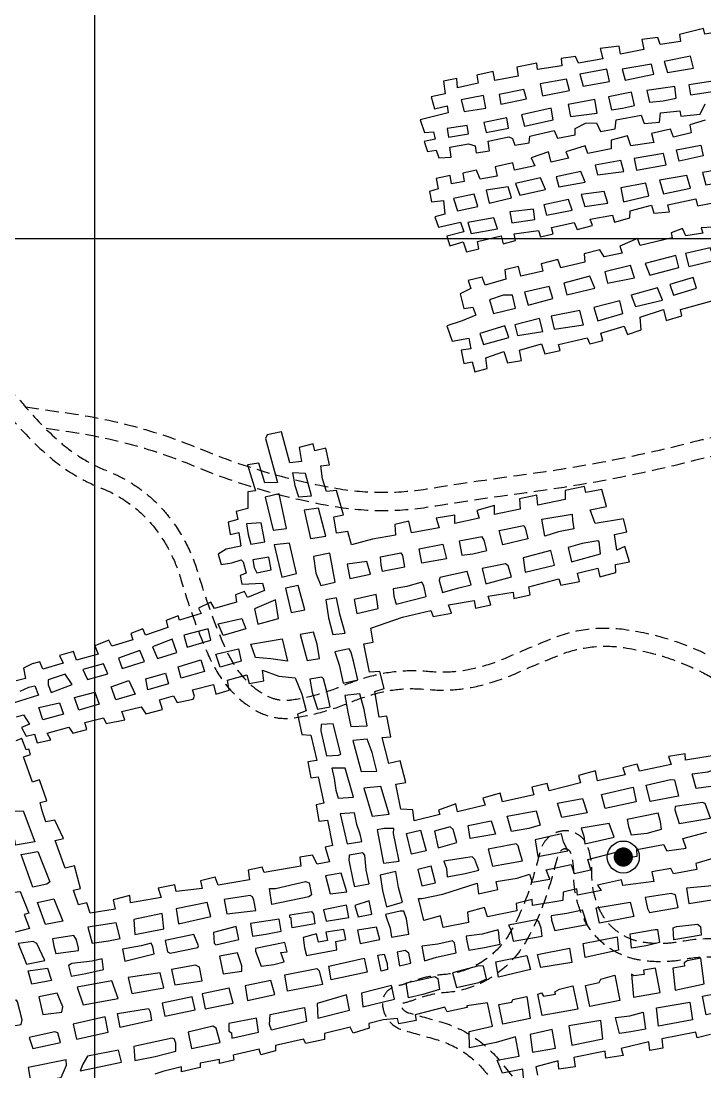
# Model space of a CAD drawing. Header units: inches. Extents: x 10131215 to 10153225, y 3476725 to 3491422.
# Drawn here: x 10145862 to 10147143, y 3484440 to 3486407 of the extents above; entities that cross this region are included whole.
import ezdxf

# ---------------------------------------------------------------- set-up
doc = ezdxf.new("R2010")
doc.units = ezdxf.units.IN
doc.header["$LTSCALE"] = 100
doc.header["$MEASUREMENT"] = 0
doc.linetypes.add('DASHED2', pattern=[0.375, 0.25, -0.125])
for name, color, linetype in [('DRILL HOLES', 170, 'CONTINUOUS'), ('GRID COORDINATES-VA SOUTH NAD27', 252, 'CONTINUOUS'), ('MINE WORKINGS-ADJACENT-GREGORY COAL-6690', 251, 'CONTINUOUS'), ('ROADS', 34, 'DASHED2')]:
    doc.layers.add(name, color=color, linetype=linetype)

# ---------------------------------------------------------------- blocks, each defined once
blk = doc.blocks.new('DRILL HOLE')
at = {"layer": 'DRILL HOLES', "const_width": 18}
blk.add_lwpolyline([(-9, 0, 1), (9, 0, 1)], format="xyb", close=True, dxfattribs=at)
at = {"layer": 'DRILL HOLES'}
blk.add_circle((0, 0), 30, dxfattribs=at)

msp = doc.modelspace()

# ---------------------------------------------------------------- linework, layer by layer
at = {"layer": 'GRID COORDINATES-VA SOUTH NAD27'}
for p, q in [((10146000, 3476730), (10146000, 3490730)), ((10153220, 3486000), (10131220, 3486000))]:
    msp.add_line(p, q, dxfattribs=at)
at = {"layer": 'MINE WORKINGS-ADJACENT-GREGORY COAL-6690', "flags": 128}
for points in [[(10147198.9, 3486392), (10147142.4, 3486382.7), (10147139.9, 3486393.5), (10147095.2, 3486382.1), (10147097, 3486369.1), (10147058.7, 3486363.6), (10147054.3, 3486376.7), (10147024.7, 3486373), (10147028.4, 3486353.9), (10146984.7, 3486345.6), (10146982, 3486360.3), (10146946.5, 3486356.2), (10146951.3, 3486337), (10146905.7, 3486328.3), (10146900.3, 3486341.1), (10146873.2, 3486337.6), (10146874.9, 3486323.3), (10146828.8, 3486316.9), (10146827.7, 3486328.7), (10146790.5, 3486321.2), (10146792.8, 3486304.1), (10146749.1, 3486296.3), (10146746, 3486313.2), (10146715.2, 3486305.9), (10146717.8, 3486291.3), (10146679.1, 3486282.7), (10146677.8, 3486299.6), (10146652.8, 3486294.6), (10146655.9, 3486271), (10146629.8, 3486265.7), (10146636.2, 3486243), (10146660.1, 3486248.8), (10146661.9, 3486235.3), (10146609.4, 3486222.7), (10146617.5, 3486198.5), (10146634.1, 3486200.1), (10146637.3, 3486186.6), (10146616.6, 3486182.1), (10146623.2, 3486163), (10146639.3, 3486165.8), (10146644.6, 3486151.3), (10146667.5, 3486152.4), (10146665.2, 3486171.4), (10146699.8, 3486177.6), (10146712.2, 3486173.6), (10146714.4, 3486160.7), (10146739.5, 3486164.6), (10146736.6, 3486182.7), (10146775.3, 3486190.5), (10146782.1, 3486187.3), (10146786.7, 3486174.9), (10146813.8, 3486179.3), (10146814.9, 3486192), (10146860.2, 3486202.6), (10146866.5, 3486188.2), (10146899.6, 3486194.6), (10146899.4, 3486206.3), (10146918.7, 3486216.5), (10146939.5, 3486217.1), (10146946.9, 3486200.8), (10146974.4, 3486205.9), (10146976.5, 3486222.2), (10147023.1, 3486231.1), (10147028.6, 3486215.7), (10147057.4, 3486217.9), (10147059.6, 3486235.7), (10147095.6, 3486239.4), (10147097.5, 3486229.3), (10147133.7, 3486233.3), (10147143.1, 3486252.4)], [(10147143.4, 3486222), (10147114.6, 3486213.1), (10147117, 3486198), (10147084.1, 3486190.1), (10147078, 3486205.2), (10147042.5, 3486197.1), (10147046.7, 3486180), (10147004, 3486173.9), (10146997.4, 3486192.8), (10146967.2, 3486184.3), (10146967.3, 3486168.5), (10146923.4, 3486159.3), (10146918.5, 3486173.6), (10146882.4, 3486162.8), (10146887.2, 3486150.5), (10146854.6, 3486143.5), (10146849.6, 3486162.6), (10146817, 3486151.2), (10146823.8, 3486136.5), (10146786.1, 3486128.2), (10146782.6, 3486142.3), (10146749.6, 3486134.7), (10146753.7, 3486117), (10146721.9, 3486111.6), (10146714.7, 3486128.1), (10146689.1, 3486122.6), (10146691.8, 3486107.2), (10146668, 3486102.5), (10146665.3, 3486118.5), (10146639.6, 3486112.7), (10146643.1, 3486093.2), (10146626.9, 3486088.6), (10146630.5, 3486068.9), (10146653, 3486071.7), (10146655.8, 3486045.9), (10146636.7, 3486040.8), (10146644, 3486021.3), (10146685.2, 3486031.1), (10146691.4, 3486013.1), (10146659.4, 3486005), (10146664.8, 3485986.9), (10146690.1, 3485993.9), (10146696.1, 3485975.2), (10146719.1, 3485981.2), (10146716.7, 3485994.5), (10146761.1, 3486005.1), (10146764.7, 3485990.2), (10146787.6, 3485996.4), (10146785.4, 3486009.2), (10146830.7, 3486015.3), (10146834.5, 3486003.3), (10146858.4, 3486009.1), (10146855.2, 3486021.1), (10146897.9, 3486030.1), (10146903.3, 3486017.2), (10146931.9, 3486024.9), (10146927.8, 3486036.4), (10146969.3, 3486043.8), (10146973.4, 3486031.2), (10147002.3, 3486038.9), (10147002.7, 3486052.1), (10147042.9, 3486062.9), (10147046.8, 3486047.8), (10147076, 3486050.2), (10147073.3, 3486063.5), (10147125.9, 3486074.3), (10147128.5, 3486061.4), (10147161.1, 3486068)], [(10147157.1, 3486021.4), (10147135.8, 3486020.5), (10147138.6, 3486010.3), (10147106.7, 3486005.4), (10147100.6, 3486018.9), (10147079.5, 3486010.7), (10147081.5, 3486001.3), (10147021.6, 3485987.3), (10147016.5, 3486000.3), (10146983.3, 3485986.1), (10146987.9, 3485972.7), (10146953.7, 3485965.8), (10146945.8, 3485979.2), (10146916.3, 3485971.7), (10146917.8, 3485956), (10146873.1, 3485945.6), (10146867.1, 3485960.8), (10146835.7, 3485953.1), (10146838.8, 3485939), (10146797.7, 3485929.9), (10146793.4, 3485947.6), (10146767.8, 3485941.4), (10146770, 3485924), (10146730.8, 3485913), (10146725.7, 3485928.2), (10146699.4, 3485921.9), (10146704.5, 3485906.7), (10146684, 3485896.6), (10146690.9, 3485869), (10146708, 3485871.8), (10146713.9, 3485856.5), (10146688.2, 3485846.1), (10146659.3, 3485836.8), (10146669.5, 3485807.9), (10146700.4, 3485813.5), (10146704, 3485793.8), (10146686.3, 3485791), (10146691.4, 3485766.6), (10146706.9, 3485769.4), (10146711.9, 3485750.6), (10146734.8, 3485757.1), (10146732.1, 3485776.6), (10146766.1, 3485788.5), (10146772.7, 3485767.7), (10146799.3, 3485771.8), (10146795.1, 3485791.2), (10146836.4, 3485803.4), (10146843.1, 3485784.3), (10146871.4, 3485790.5), (10146868.3, 3485801.8), (10146922.3, 3485814.2), (10146926.9, 3485803.4), (10146951.3, 3485809.4), (10146948, 3485823.2), (10146991.4, 3485836.5), (10146997.5, 3485820.3), (10147023.2, 3485829.4), (10147021.3, 3485853.3), (10147064.9, 3485867.1), (10147069.8, 3485847.1), (10147099.1, 3485855.8), (10147096.6, 3485867.5), (10147158.3, 3485884.5)], [(10147155.9, 3485031.5), (10147106.4, 3485023.9), (10147105.9, 3485035.5), (10147074.3, 3485030.3), (10147079.6, 3485015.8), (10147020, 3485003.2), (10147015.6, 3485016.2), (10146989.2, 3485009), (10146993.5, 3484996.5), (10146941.7, 3484984.7), (10146937.7, 3485003.9), (10146905.8, 3484995), (10146909.5, 3484981), (10146850.7, 3484966.3), (10146847, 3484980), (10146818.2, 3484973.3), (10146822.1, 3484958.9), (10146763.5, 3484945.4), (10146759.3, 3484962), (10146726.5, 3484952.4), (10146731.4, 3484939.6), (10146679.1, 3484927.1), (10146676, 3484941.9), (10146643.7, 3484930.2), (10146646, 3484922.1), (10146598.1, 3484910), (10146595.8, 3484930.7), (10146573.3, 3484932.1), (10146563.8, 3484978.7), (10146582.4, 3484981.8), (10146571.6, 3485022.4), (10146550.8, 3485017.2), (10146538, 3485066.3), (10146554.3, 3485067.3), (10146546.9, 3485105.8), (10146532.4, 3485104.4), (10146524.4, 3485152.1), (10146542, 3485157.9), (10146533.9, 3485189.9), (10146514.6, 3485188.1), (10146504, 3485241.4), (10146521.3, 3485244.5), (10146517.1, 3485270.5), (10146576.4, 3485291.6), (10146629.2, 3485303.6), (10146634, 3485292.6), (10146668, 3485298.7), (10146662.4, 3485314.5), (10146710.2, 3485322.3), (10146712.8, 3485308.5), (10146741.9, 3485314.6), (10146736.5, 3485330.6), (10146783.4, 3485338.3), (10146784.9, 3485326.2), (10146815.3, 3485333.3), (10146812.7, 3485348.3), (10146869, 3485363), (10146872.5, 3485351.2), (10146907.6, 3485358.2), (10146903.7, 3485374), (10146942.1, 3485383.4), (10146945.7, 3485367), (10146975.7, 3485375.3), (10146974.9, 3485390), (10147001.3, 3485395.2), (10146992.6, 3485423.5), (10146977.8, 3485417), (10146973.2, 3485445.9), (10146996.6, 3485451.1), (10146990.1, 3485475.5), (10146936.8, 3485467), (10146928, 3485492.3), (10146958.5, 3485498.8), (10146949.3, 3485530.1), (10146919.9, 3485524.5), (10146917.1, 3485535.9), (10146881.2, 3485528.8), (10146881, 3485511.8), (10146829.5, 3485501), (10146828.1, 3485519.6), (10146795.6, 3485512.8), (10146796.6, 3485493.4), (10146748.3, 3485483.8), (10146748.5, 3485500.6), (10146715.3, 3485491.1), (10146719.6, 3485477), (10146674.3, 3485466.8), (10146674.3, 3485482.4), (10146639.5, 3485476.9), (10146645, 3485458.7), (10146593, 3485449.2), (10146588.2, 3485470.9), (10146561.9, 3485465.1), (10146562.9, 3485445), (10146520.2, 3485437.2), (10146480.5, 3485426.9), (10146473.9, 3485451.7), (10146452.6, 3485448.5), (10146447.4, 3485479.5), (10146465.6, 3485483), (10146452.7, 3485528.8), (10146433.7, 3485526.6), (10146426.5, 3485550.4), (10146423.1, 3485575), (10146439.8, 3485576.6), (10146433, 3485608), (10146412, 3485602.5), (10146408.9, 3485615.7), (10146382.7, 3485608.9), (10146387.3, 3485582.9), (10146365, 3485580.6), (10146349.6, 3485638.4), (10146322.9, 3485632.8), (10146319.7, 3485625.7), (10146342, 3485543.6), (10146318.6, 3485542.9), (10146307, 3485579.5), (10146286.2, 3485576.6), (10146301.1, 3485527.9), (10146286.4, 3485525.8), (10146286.9, 3485495), (10146264.8, 3485489.2), (10146268.2, 3485474.3), (10146249.5, 3485469.1), (10146253.7, 3485446.1), (10146269.8, 3485449.8), (10146273.6, 3485424.4), (10146246.1, 3485418.9), (10146231.3, 3485409.1), (10146236.5, 3485390.1), (10146256.7, 3485393.4), (10146274.1, 3485398.6), (10146277.9, 3485394.9), (10146283.8, 3485373.6), (10146272.4, 3485369.3), (10146275.1, 3485353.3), (10146314, 3485355), (10146318, 3485341.5), (10146286.1, 3485328.2), (10146280.6, 3485339.7), (10146263.5, 3485333.5), (10146265.6, 3485319.2), (10146224.2, 3485307.8), (10146217.5, 3485319.2), (10146194.2, 3485308.1), (10146199.3, 3485298.5), (10146158.8, 3485285.6), (10146156.2, 3485293.8), (10146133.4, 3485285), (10146137, 3485272.2), (10146095.2, 3485257.6), (10146090, 3485269.6), (10146067.2, 3485261.1), (10146071, 3485248.8), (10146031.8, 3485237.2), (10146026, 3485248.4), (10145999.8, 3485238), (10146006.1, 3485222.3), (10145965.5, 3485210.6), (10145960.3, 3485227.2), (10145933.7, 3485219.5), (10145940.6, 3485205), (10145902.4, 3485194), (10145897.3, 3485208), (10145882.5, 3485203.8), (10145866.4, 3485195.8), (10145870.5, 3485176.7), (10145852.9, 3485172.2)], [(10145853.6, 3485105), (10145866.4, 3485108.7), (10145877.6, 3485091.3), (10145862.6, 3485085), (10145871.4, 3485068.8), (10145887.2, 3485072.5), (10145891.9, 3485056.2), (10145917.7, 3485062), (10145911, 3485074.3), (10145951.4, 3485085.4), (10145958.8, 3485073.9), (10145985.4, 3485081.2), (10145981.6, 3485094.2), (10146016.3, 3485102.6), (10146021.3, 3485092.5), (10146056.1, 3485099.2), (10146050.5, 3485115), (10146087, 3485123.3), (10146095.7, 3485110.1), (10146126.6, 3485118.3), (10146121.2, 3485136.4), (10146147.2, 3485144.4), (10146154.1, 3485131.5), (10146184, 3485137.8), (10146186.6, 3485143.2), (10146182.9, 3485155.4), (10146222.4, 3485165.4), (10146227, 3485147.4), (10146251.9, 3485154.9), (10146248.6, 3485173.4), (10146284.5, 3485183.5), (10146288.9, 3485167), (10146316.4, 3485172), (10146313.8, 3485192), (10146344.5, 3485181.1), (10146375, 3485177.8), (10146387.5, 3485147.2), (10146395.9, 3485115.8), (10146379.8, 3485109.9), (10146387.7, 3485071.9), (10146404.7, 3485070.4), (10146415.7, 3485023), (10146399.2, 3485020.6), (10146404.4, 3484990.8), (10146418.3, 3484992.2), (10146429, 3484943), (10146414.3, 3484940.2), (10146419.8, 3484909.3), (10146436.1, 3484911.1), (10146445.2, 3484863.9), (10146431.2, 3484860.8), (10146439.5, 3484833.2), (10146416.2, 3484828.7), (10146407.7, 3484846.1), (10146383.9, 3484842), (10146385.7, 3484825.5), (10146317.4, 3484813.1), (10146313.4, 3484823.2), (10146287.3, 3484817.9), (10146289.5, 3484799.8), (10146230.9, 3484789.6), (10146225.5, 3484804.5), (10146198.1, 3484797.8), (10146201.2, 3484783.3), (10146152.6, 3484777.5), (10146149.9, 3484790.4), (10146118.8, 3484783.7), (10146124.6, 3484766.4), (10146067.1, 3484756.3), (10146065.4, 3484770.1), (10146034.7, 3484762.1), (10146038, 3484745), (10145991.4, 3484737.1), (10145984.8, 3484756.4), (10145969.2, 3484752.6), (10145960, 3484780.5), (10145973.5, 3484783.2), (10145962.1, 3484825.8), (10145944.7, 3484821.7), (10145925.9, 3484873), (10145941.6, 3484876.7), (10145925.2, 3484911.1), (10145908.6, 3484907.9), (10145901.6, 3484928.8), (10145897.7, 3484944.3), (10145910.4, 3484947.3), (10145896.2, 3484986.6), (10145883.1, 3484982.3), (10145866.5, 3485029.9), (10145879.8, 3485034.5), (10145876.2, 3485044.4), (10145871.7, 3485043.2), (10145863.4, 3485064.2), (10145851.9, 3485059.9)], [(10145860.4, 3485152.7), (10145876.6, 3485160.4), (10145887.8, 3485162.8), (10145894.5, 3485145.6), (10145847.1, 3485130.2)], [(10147157.6, 3484839.7), (10147125.4, 3484830.3), (10147127.8, 3484818.8), (10147083.7, 3484811), (10147078.7, 3484821), (10147043.3, 3484814.4), (10147046.8, 3484796.7), (10146989.1, 3484788.7), (10146986.1, 3484799.9), (10146941.6, 3484789.7), (10146948.3, 3484779.6), (10146903.8, 3484771.2), (10146903, 3484782.9), (10146877.2, 3484776.3), (10146876.5, 3484760.8), (10146820, 3484751.3), (10146818.8, 3484762.5), (10146789.3, 3484755.1), (10146790.3, 3484741.7), (10146735.3, 3484730.5), (10146730, 3484747.6), (10146697.9, 3484738.8), (10146699.6, 3484719.6), (10146652.5, 3484710.4), (10146647.3, 3484732), (10146616.3, 3484723.4), (10146606.5, 3484764.8), (10146612.6, 3484764.4), (10146651.9, 3484772.7), (10146716.2, 3484793.6), (10146718.7, 3484773.3), (10146754.5, 3484781.4), (10146751.7, 3484796.3), (10146790.8, 3484802.5), (10146814.2, 3484810.1), (10146819, 3484795.3), (10146852.1, 3484800.7), (10146845.6, 3484818.5), (10146892.4, 3484828.1), (10146897.5, 3484811.4), (10146928.9, 3484818.4), (10146923.3, 3484837.5), (10146976.2, 3484851.6), (10146981.3, 3484838.7), (10147015.6, 3484844.1), (10147015.2, 3484856.3), (10147064.8, 3484865.9), (10147071.3, 3484854), (10147107.8, 3484858.8), (10147101, 3484876.9), (10147146, 3484889.1)], [(10146802.9, 3484428.8), (10146801.5, 3484445.1), (10146763.6, 3484437.8), (10146753.5, 3484461.9), (10146794.8, 3484469.4), (10146788.2, 3484505.7), (10146752, 3484495.1), (10146701.7, 3484484.9), (10146701.4, 3484515.9), (10146744.6, 3484525.7), (10146735.3, 3484569.4), (10146696.6, 3484563.4), (10146697.5, 3484560.3), (10146660.2, 3484552.6), (10146655.4, 3484561), (10146599.8, 3484546.7), (10146601.9, 3484536.4), (10146569.3, 3484529.7), (10146566.9, 3484539.9), (10146540, 3484537.4), (10146513, 3484530.8), (10146514.1, 3484521.6), (10146483.6, 3484512.7), (10146478.5, 3484523.6), (10146430, 3484512), (10146429.9, 3484500.6), (10146395.5, 3484493.2), (10146390.7, 3484501.5), (10146338.3, 3484489.6), (10146338.2, 3484479.4), (10146311.2, 3484471.7), (10146307.8, 3484482.5), (10146259.1, 3484471.2), (10146260.7, 3484461.7), (10146233.6, 3484456), (10146233.7, 3484463.4), (10146197.5, 3484456.4), (10146197.3, 3484448.2), (10146162.4, 3484440.1), (10146162.7, 3484449.4), (10146127.6, 3484441), (10146112.3, 3484436)], [(10147153.2, 3484510), (10147128.2, 3484503.7), (10147125.8, 3484514.6), (10147061.8, 3484502), (10147063.6, 3484484.5), (10147039.3, 3484480.1), (10147037.5, 3484496), (10146985.5, 3484483.9), (10146989.3, 3484471), (10146957.1, 3484465.9), (10146955.9, 3484479.1), (10146897.2, 3484467.1), (10146899.6, 3484449.4), (10146868.8, 3484445.2), (10146867.9, 3484460.7), (10146826.2, 3484449.8), (10146829.1, 3484433.6)]]:
    msp.add_lwpolyline(points, dxfattribs=at)
for points in [[(10147042.6, 3486326.9), (10146987.5, 3486317.4), (10146993.2, 3486296.5), (10147047.1, 3486308)], [(10147115.7, 3486342), (10147066.3, 3486331.5), (10147072.6, 3486311), (10147121, 3486319.4)], [(10146959.2, 3486317.2), (10146908.5, 3486308.1), (10146914.8, 3486285.7), (10146963.9, 3486294.2)], [(10146883.2, 3486298.4), (10146834.4, 3486290.1), (10146838.5, 3486267.7), (10146889, 3486277.4)], [(10147033.6, 3486277.4), (10147038.8, 3486255.6), (10147064.3, 3486257.9), (10147088.5, 3486262.9), (10147086.3, 3486284.7)], [(10147112.5, 3486288.2), (10147115.9, 3486269.5), (10147161.2, 3486276.3), (10147157.7, 3486294.8)], [(10146728.1, 3486267.8), (10146685.9, 3486259.9), (10146691.7, 3486238.1), (10146732.2, 3486244.5)], [(10146803.7, 3486279.2), (10146757.1, 3486270), (10146760.7, 3486251.9), (10146808.7, 3486261.5)], [(10146961.8, 3486265.3), (10146967.5, 3486241.3), (10146988.2, 3486244.5), (10147010.8, 3486249.5), (10147005.2, 3486274)], [(10146886.5, 3486250.9), (10146890.8, 3486228.7), (10146941.1, 3486235), (10146936.5, 3486260.7)], [(10146728.5, 3486217.4), (10146732.7, 3486198.7), (10146774.8, 3486207.1), (10146771.7, 3486226)], [(10146799.4, 3486231.7), (10146804.5, 3486210.6), (10146858.6, 3486222.6), (10146855, 3486244.3)], [(10146659.8, 3486206.2), (10146662.5, 3486190), (10146700.1, 3486196.2), (10146697.3, 3486211.6)], [(10147134.7, 3486174.8), (10147139.5, 3486155.1), (10147094.4, 3486145), (10147089.6, 3486166.2)], [(10147065, 3486159.6), (10147010.1, 3486149.8), (10147014.4, 3486128.3), (10147069.8, 3486138.4)], [(10146985.1, 3486146.6), (10146936.9, 3486137.9), (10146941.6, 3486119.3), (10146990.8, 3486125.9)], [(10147137.8, 3486123.7), (10147144.6, 3486100.7), (10147195.5, 3486109.6), (10147189.5, 3486132.8)], [(10146834.7, 3486113.6), (10146788.2, 3486103.1), (10146795.7, 3486081.6), (10146843.8, 3486091.9)], [(10146910.4, 3486125.5), (10146864.3, 3486115.6), (10146868.8, 3486096.9), (10146918.6, 3486106.1)], [(10147057.8, 3486109.8), (10147065.2, 3486084.2), (10147115.7, 3486094.7), (10147108.6, 3486118.1)], [(10146774, 3486097.3), (10146732.7, 3486090.8), (10146738.3, 3486066.6), (10146780.2, 3486076.6)], [(10146911, 3486082.4), (10146917.5, 3486060), (10146960.9, 3486066.4), (10146954.1, 3486088.3)], [(10146985, 3486094.9), (10146990.4, 3486069.1), (10147037.4, 3486080.1), (10147032.1, 3486104)], [(10146710.2, 3486083.1), (10146671.6, 3486075.1), (10146679.3, 3486052), (10146717.2, 3486060.3)], [(10146841.2, 3486063.6), (10146846.2, 3486043.8), (10146893.8, 3486053.6), (10146887.4, 3486073.5)], [(10146777.3, 3486050.5), (10146781.3, 3486029.9), (10146824.1, 3486035.9), (10146821.5, 3486055)], [(10146698.7, 3486030.4), (10146705, 3486009.4), (10146754, 3486018.4), (10146747.3, 3486039.2)], [(10147152.3, 3485982.8), (10147106.2, 3485972), (10147112.3, 3485947.9), (10147161.2, 3485959.9)], [(10147003, 3485950), (10146955.3, 3485937.8), (10146960.2, 3485916.6), (10147011, 3485926.9)], [(10147088.3, 3485968.2), (10147030.9, 3485953.5), (10147039.3, 3485931.8), (10147093.5, 3485946.3)], [(10146927.3, 3485930.1), (10146878.4, 3485916.9), (10146884.3, 3485894.6), (10146936.5, 3485907.4)], [(10147076.7, 3485914.2), (10147084, 3485894.4), (10147127.1, 3485907.2), (10147120.8, 3485927.4)], [(10146782.4, 3485894), (10146764.8, 3485894.4), (10146739.4, 3485885.2), (10146746.5, 3485859.8), (10146788.1, 3485869.9)], [(10146850.7, 3485910.2), (10146805, 3485900), (10146811.6, 3485875.4), (10146857.8, 3485887.9)], [(10147004.4, 3485894.3), (10147012.4, 3485873), (10147063.2, 3485884.6), (10147053.6, 3485908.1)], [(10146934.7, 3485871.1), (10146941.8, 3485846.4), (10146988.7, 3485859.6), (10146983.1, 3485883.5)], [(10146854.8, 3485854.7), (10146860.4, 3485830.6), (10146915, 3485838.8), (10146908.1, 3485865.4)], [(10146721.1, 3485822.3), (10146727.7, 3485801.6), (10146775.1, 3485814.8), (10146767.9, 3485836.7)], [(10146786.8, 3485838.6), (10146791.9, 3485818.5), (10146839, 3485826.5), (10146833.1, 3485850.8)], [(10146394.9, 3485560.4), (10146370, 3485561.5), (10146374.9, 3485538), (10146381.3, 3485516.6), (10146405.8, 3485518.4)], [(10146345.3, 3485522.1), (10146318.8, 3485516), (10146334.3, 3485454.5), (10146359.1, 3485457.4)], [(10146392.4, 3485491.5), (10146403.9, 3485438.5), (10146432.5, 3485443), (10146419.2, 3485495.4)], [(10146842.6, 3485443.2), (10146837.2, 3485474.9), (10146893.9, 3485484.4), (10146894.5, 3485472.9), (10146897, 3485457), (10146868.5, 3485451.3)], [(10146284.4, 3485466.3), (10146287.3, 3485446.4), (10146292, 3485428), (10146318.7, 3485432.4), (10146311.4, 3485467.8)], [(10146763.9, 3485426.8), (10146757.6, 3485453.8), (10146803.7, 3485462.8), (10146806.3, 3485458.6), (10146811, 3485438)], [(10146682.7, 3485433.4), (10146687.6, 3485407.2), (10146708.1, 3485410.1), (10146734.1, 3485416.3), (10146729.1, 3485435.3), (10146725.4, 3485441.8)], [(10146364.6, 3485429.7), (10146335.8, 3485426.9), (10146350.1, 3485366.5), (10146377.5, 3485373.2)], [(10146612.7, 3485392.6), (10146607.7, 3485419.2), (10146651.9, 3485428), (10146658.4, 3485400.8)], [(10146886.5, 3485421.7), (10146892.5, 3485394.9), (10146947, 3485410), (10146944.6, 3485432.5), (10146941.9, 3485434.5), (10146912.6, 3485429.1)], [(10146295.8, 3485398.5), (10146298.7, 3485384.1), (10146303.6, 3485374.3), (10146330.5, 3485380.3), (10146325.9, 3485403.7)], [(10146409.5, 3485404.9), (10146414.1, 3485373.9), (10146423.3, 3485350.7), (10146450.3, 3485357.1), (10146439.9, 3485411.3)], [(10146539, 3485376.9), (10146536.4, 3485389.4), (10146535.2, 3485404.3), (10146573, 3485412.1), (10146576.4, 3485407.1), (10146579.9, 3485385.3)], [(10146802.1, 3485402.7), (10146805.7, 3485375.8), (10146860.8, 3485388.8), (10146854.2, 3485415.9)], [(10146472.5, 3485390.5), (10146477.7, 3485363.5), (10146516.3, 3485371.6), (10146509.5, 3485395.6)], [(10146725.6, 3485382.2), (10146732.2, 3485354), (10146780.6, 3485366.7), (10146773.9, 3485387.6), (10146769.1, 3485391.4)], [(10146646.2, 3485365.5), (10146644.7, 3485360), (10146651.4, 3485337.3), (10146679, 3485345.6), (10146704.8, 3485352), (10146697.4, 3485376.7)], [(10146380.9, 3485350.4), (10146357, 3485345.5), (10146367.5, 3485300.2), (10146393.6, 3485305.3)], [(10146558.6, 3485344.6), (10146560.2, 3485330.4), (10146564.1, 3485315.5), (10146620.9, 3485330.1), (10146616.5, 3485350), (10146612.6, 3485356.9), (10146584.7, 3485349.1)], [(10146338.6, 3485323.8), (10146299.2, 3485307), (10146305.1, 3485278.5), (10146343.8, 3485289.1)], [(10146432.4, 3485323.6), (10146437.7, 3485290.2), (10146445.7, 3485258.9), (10146469.2, 3485261.5), (10146459.1, 3485296.8), (10146452.8, 3485327.8)], [(10146486, 3485324.2), (10146491, 3485298.2), (10146531, 3485307.3), (10146527.2, 3485333.8)], [(10146275.1, 3485288.7), (10146282.7, 3485269.8), (10146240.3, 3485256.9), (10146231.1, 3485279.2)], [(10146166.7, 3485257.5), (10146173.3, 3485235.3), (10146217.1, 3485248.6), (10146212.2, 3485269.8)], [(10146384.6, 3485259.1), (10146397.6, 3485210.4), (10146420.9, 3485214.2), (10146416.2, 3485240.7), (10146409.3, 3485263.2)], [(10146108.2, 3485235.8), (10146117.6, 3485213.9), (10146153.6, 3485225.5), (10146145, 3485249.9)], [(10146350.7, 3485251.1), (10146361.1, 3485209.2), (10146329.4, 3485213.2), (10146300.8, 3485216.1), (10146292.3, 3485240.8)], [(10146044.2, 3485214.8), (10146051.3, 3485195.5), (10146093.2, 3485208.2), (10146084.5, 3485229.2)], [(10146269.3, 3485232.2), (10146274.4, 3485208.9), (10146235.1, 3485198), (10146226.7, 3485221.9)], [(10146449.3, 3485226.4), (10146457.9, 3485201.9), (10146464.9, 3485167.6), (10146492.6, 3485173.9), (10146484.5, 3485208.7), (10146480.1, 3485225), (10146476.1, 3485232.4)], [(10145977.8, 3485193.6), (10145986.4, 3485174.4), (10146024.5, 3485185.5), (10146016.5, 3485203.9)], [(10146198.7, 3485211.5), (10146205.3, 3485189.4), (10146161.9, 3485177), (10146156.4, 3485198.5)], [(10145912.5, 3485174.1), (10145912.9, 3485164.9), (10145918.4, 3485150.6), (10145957.7, 3485165.5), (10145944.7, 3485184.6)], [(10146132.4, 3485186.8), (10146138.3, 3485166.4), (10146099.5, 3485155.4), (10146095.7, 3485176.2)], [(10146064, 3485172.8), (10146075.5, 3485147.4), (10146039.5, 3485136.9), (10146030.5, 3485161)], [(10146402.7, 3485175.5), (10146407.2, 3485150.6), (10146416.9, 3485119.4), (10146441, 3485123.7), (10146434.8, 3485152.1), (10146428.4, 3485175.8), (10146424.9, 3485178.9)], [(10146000, 3485151), (10146007.9, 3485128.5), (10145970, 3485117.4), (10145962.1, 3485141.1)], [(10146496.4, 3485147.9), (10146468, 3485144.6), (10146473.8, 3485113.8), (10146479.7, 3485086.4), (10146509.9, 3485087.9), (10146504.3, 3485118.7)], [(10145933.8, 3485131.1), (10145941.2, 3485109.8), (10145902.9, 3485099.1), (10145895, 3485122.2)], [(10146446.5, 3485091.5), (10146424.1, 3485090.3), (10146423.2, 3485078.4), (10146434.1, 3485031.8), (10146456.6, 3485032.9), (10146460.9, 3485034.8)], [(10146483.5, 3485060.7), (10146498.8, 3485002.5), (10146528.1, 3485003.3), (10146519.3, 3485037.7), (10146510.1, 3485063.2)], [(10146468.6, 3485008.9), (10146444, 3485008.7), (10146448.5, 3484989.5), (10146451.2, 3484967.5), (10146456.1, 3484952.2), (10146484.7, 3484954.3)], [(10147126.1, 3484970.8), (10147119, 3484997.8), (10147148, 3485001.6), (10147169.6, 3485008.8), (10147172, 3485003.2), (10147178.2, 3484981.3), (10147153.9, 3484974.5)], [(10147039.8, 3484946.4), (10147032.5, 3484976.6), (10147078.4, 3484987.2), (10147085.6, 3484987), (10147093.4, 3484956.3)], [(10146503.6, 3484971.2), (10146519.3, 3484918.7), (10146551.6, 3484922.7), (10146535.7, 3484974.3)], [(10146955.9, 3484933.3), (10146949, 3484959.6), (10147008, 3484973.1), (10147013.6, 3484945.8)], [(10146874.4, 3484916.5), (10146866.8, 3484943.2), (10146913.5, 3484951.9), (10146921.9, 3484924.9)], [(10145851.6, 3484864.7), (10145851.1, 3484871.4), (10145831.3, 3484927.5), (10145866, 3484928.5), (10145888, 3484871)], [(10146780.7, 3484890.3), (10146772.6, 3484918.5), (10146826.7, 3484928.6), (10146834.3, 3484901.7), (10146813, 3484896)], [(10147087.1, 3484936.7), (10147086.3, 3484930.6), (10147094.5, 3484904.9), (10147152.8, 3484915.3), (10147143.3, 3484942.5), (10147137.8, 3484944.1)], [(10146486.5, 3484924.8), (10146459.3, 3484922.9), (10146472.8, 3484867.3), (10146500.2, 3484871.4), (10146496.8, 3484885.4), (10146490.8, 3484902.9)], [(10146703.1, 3484876.7), (10146699.4, 3484901.3), (10146742.5, 3484910.2), (10146750.6, 3484884.8)], [(10146997.1, 3484912.4), (10146999.8, 3484899.3), (10147004.7, 3484883.6), (10147034.6, 3484887.1), (10147061.3, 3484894.7), (10147059.5, 3484907.9), (10147055.2, 3484924.6)], [(10146528.9, 3484893.4), (10146540.5, 3484831), (10146569.8, 3484834.7), (10146563.1, 3484868.2), (10146559.2, 3484886.5), (10146560, 3484895.7), (10146542.1, 3484895.6)], [(10146592.9, 3484847.5), (10146583.5, 3484886.3), (10146609.8, 3484892.8), (10146620.3, 3484853.7)], [(10146636.5, 3484890.7), (10146643.3, 3484859.7), (10146678.3, 3484869.4), (10146671.1, 3484893.8), (10146665.7, 3484898.7)], [(10146910.9, 3484896.2), (10146915.9, 3484881.1), (10146917.8, 3484866.8), (10146972.7, 3484879.6), (10146963.3, 3484905.1)], [(10146824.7, 3484874.7), (10146830, 3484843.6), (10146885.8, 3484853.6), (10146878.1, 3484870.7), (10146874, 3484886)], [(10145915.6, 3484796.1), (10145909.9, 3484791.7), (10145883.9, 3484786), (10145861.9, 3484847.2), (10145893.1, 3484852.7)], [(10146476.6, 3484845.5), (10146475.6, 3484836.7), (10146483.6, 3484796.5), (10146486.6, 3484787.3), (10146514, 3484792.1), (10146508.5, 3484818.4), (10146505.7, 3484845.9), (10146501.9, 3484850.3)], [(10146736.9, 3484857.1), (10146745, 3484825.2), (10146800.8, 3484834.9), (10146796, 3484851.5), (10146792.6, 3484863.4), (10146789.1, 3484867)], [(10146653.9, 3484834.3), (10146658.6, 3484821), (10146659.9, 3484805.1), (10146693.6, 3484811.7), (10146719, 3484817.7), (10146711.5, 3484837.7), (10146706.6, 3484842.8)], [(10146432, 3484806.9), (10146440.9, 3484773.1), (10146472.2, 3484777.3), (10146461.1, 3484812.4)], [(10146534.7, 3484808.6), (10146539, 3484779.6), (10146546.3, 3484749.1), (10146576.2, 3484757.9), (10146568.8, 3484785), (10146564, 3484815.3)], [(10146605.1, 3484819), (10146612.2, 3484788.4), (10146637.8, 3484794.3), (10146630.1, 3484825.2)], [(10146394.8, 3484796.4), (10146401.2, 3484793.9), (10146406.1, 3484771.4), (10146401.1, 3484767.9), (10146331.4, 3484753.3), (10146327.3, 3484783.1), (10146338.7, 3484783.4)], [(10147108, 3484783.7), (10147112.7, 3484755.2), (10147171.3, 3484764.7), (10147162.9, 3484789.2)], [(10145843, 3484704.7), (10145819.8, 3484773.3), (10145860.1, 3484777.7), (10145876.3, 3484737.5), (10145867.7, 3484734.9), (10145877.5, 3484708.3), (10145851.3, 3484701.7)], [(10146242, 3484762.6), (10146247.4, 3484735.9), (10146301.8, 3484742.3), (10146298, 3484761.4), (10146295.6, 3484767.5), (10146291.1, 3484770.3)], [(10147030.9, 3484766.8), (10147034.8, 3484745.9), (10147039.1, 3484738.3), (10147092.6, 3484747.5), (10147087.3, 3484771.5), (10147079.6, 3484774.1)], [(10145907.4, 3484715.7), (10145893, 3484757.2), (10145923.6, 3484764), (10145940.3, 3484722)], [(10146152.1, 3484745.4), (10146156.6, 3484717.5), (10146217.3, 3484730.7), (10146210.7, 3484757.3)], [(10146428.3, 3484743.5), (10146433.6, 3484722.5), (10146475.6, 3484729.2), (10146471.5, 3484752.1)], [(10146487.3, 3484751.8), (10146493.2, 3484730.4), (10146518.8, 3484735.5), (10146514, 3484760.2)], [(10147002.8, 3484757.8), (10147009.5, 3484731.2), (10146944.9, 3484718.5), (10146939, 3484747.2)], [(10146073, 3484725.1), (10146075.1, 3484697.5), (10146129.2, 3484707.7), (10146126, 3484736.3)], [(10146406.1, 3484740.3), (10146409.8, 3484735.4), (10146411.9, 3484717.1), (10146369.7, 3484709.7), (10146368.1, 3484718.2), (10146367.6, 3484728.5), (10146365.3, 3484729.3), (10146365.5, 3484733.9)], [(10146544.6, 3484734.4), (10146547.1, 3484726.5), (10146553, 3484709.1), (10146555.9, 3484692.1), (10146588.4, 3484697.9), (10146584, 3484726.4), (10146579, 3484740.7), (10146571.6, 3484741)], [(10146854.8, 3484732.4), (10146855.4, 3484724.4), (10146861.5, 3484704.7), (10146922.4, 3484716.1), (10146913.6, 3484742.9), (10146883.9, 3484736.4)], [(10145986.9, 3484711.1), (10145995.4, 3484680.8), (10146025.7, 3484685.5), (10146047.4, 3484689.6), (10146040.1, 3484719.4)], [(10146222.6, 3484701.2), (10146223.8, 3484681.3), (10146226.5, 3484678), (10146269.9, 3484687.9), (10146264.7, 3484712)], [(10146291.5, 3484717.7), (10146295.6, 3484694.3), (10146320.6, 3484698), (10146349.2, 3484703.5), (10146345.1, 3484726)], [(10146492.3, 3484705.5), (10146496.8, 3484680.1), (10146533.8, 3484688.1), (10146527.6, 3484711.1)], [(10146774.7, 3484714.7), (10146778.4, 3484707.8), (10146783.5, 3484685), (10146837.8, 3484694.3), (10146835.9, 3484708.9), (10146831.7, 3484720.7), (10146826.8, 3484724.5)], [(10147128.5, 3484716.3), (10147134.1, 3484712.2), (10147135.3, 3484696.3), (10147084.3, 3484687.1), (10147083.4, 3484709.5), (10147089.2, 3484712.4)], [(10145920.9, 3484689.2), (10145923, 3484675.2), (10145926.9, 3484661.9), (10145969.2, 3484667), (10145969.5, 3484671.7), (10145965.8, 3484687.2), (10145960.5, 3484695.6)], [(10146131.8, 3484685.9), (10146136.3, 3484664.9), (10146140.9, 3484662.1), (10146192.9, 3484672.8), (10146194.1, 3484676.2), (10146185.4, 3484697)], [(10146390.3, 3484691.7), (10146392.7, 3484672), (10146396.5, 3484657.8), (10146453.2, 3484668.7), (10146451.2, 3484684.1), (10146470.1, 3484688), (10146466.5, 3484706.7), (10146432.4, 3484701.6), (10146435.7, 3484686), (10146418.7, 3484683.2), (10146415.2, 3484698.4)], [(10146695.8, 3484694.1), (10146696, 3484688.1), (10146700.6, 3484668.2), (10146729.8, 3484672.7), (10146759.2, 3484679.1), (10146757.5, 3484690.9), (10146756.9, 3484700.2), (10146755.2, 3484706), (10146725.2, 3484698.1)], [(10146978.6, 3484692.9), (10146980.9, 3484668), (10146918.5, 3484654.5), (10146914.5, 3484680.2)], [(10147049.7, 3484706.6), (10147054, 3484706.7), (10147057.3, 3484682.4), (10147032.5, 3484675.8), (10147005.1, 3484671.7), (10147002.6, 3484698.6)], [(10145856.4, 3484680.4), (10145872, 3484641.6), (10145906.4, 3484648.7), (10145891.5, 3484680.4), (10145884.7, 3484683.9)], [(10146051.9, 3484669.5), (10146056.4, 3484647.5), (10146111.5, 3484661.1), (10146108.4, 3484674.2), (10146105.5, 3484681.2), (10146087.1, 3484676.2)], [(10146300.9, 3484670.8), (10146300.7, 3484666.2), (10146311.4, 3484637.9), (10146335, 3484641.3), (10146354.7, 3484646.1), (10146348.2, 3484663.8), (10146360.4, 3484665.1), (10146355.7, 3484682)], [(10146612.5, 3484675.3), (10146617.4, 3484647.9), (10146640.2, 3484654.9), (10146676.8, 3484663), (10146673.6, 3484681.4), (10146669.9, 3484685.3), (10146642.6, 3484679.4)], [(10146889.1, 3484671.4), (10146893.7, 3484645), (10146835.4, 3484635.4), (10146829.3, 3484659.7)], [(10145957, 3484643), (10145950.5, 3484639), (10145955.8, 3484619), (10145983.3, 3484624.2), (10146016.6, 3484631.7), (10146013.8, 3484651.8), (10145995.2, 3484647.3)], [(10146233.7, 3484656.5), (10146240.6, 3484623.5), (10146275.4, 3484628.5), (10146275.6, 3484638.5), (10146267, 3484662.9)], [(10146504.7, 3484652.8), (10146510.2, 3484626.8), (10146442.7, 3484612.3), (10146438, 3484638.2)], [(10146542.1, 3484660.7), (10146547.5, 3484642.8), (10146548, 3484631.8), (10146536.6, 3484628.4), (10146530.3, 3484658.5)], [(10146566.1, 3484663.9), (10146570.8, 3484638.7), (10146592, 3484643.7), (10146587.9, 3484662.4), (10146581.5, 3484667.3)], [(10146809.3, 3484657.8), (10146815.7, 3484631.5), (10146756.1, 3484617.3), (10146751, 3484645.9)], [(10147082.4, 3484634.1), (10147087.2, 3484593.2), (10147141, 3484605), (10147134.9, 3484653.1), (10147109.1, 3484647.8), (10147103.7, 3484644.4), (10147104.4, 3484637.7)], [(10145875.2, 3484629.4), (10145911.2, 3484634.2), (10145919.2, 3484610.9), (10145881.9, 3484604.4)], [(10146143.5, 3484632), (10146149.8, 3484603.1), (10146201.1, 3484610.3), (10146196.1, 3484636.1), (10146188.9, 3484639.6)], [(10146415.7, 3484633.5), (10146420.3, 3484629.5), (10146426.4, 3484603.6), (10146360.8, 3484590.9), (10146356.1, 3484621.8)], [(10146670, 3484625.7), (10146677.1, 3484598.3), (10146719.4, 3484607.3), (10146733.7, 3484614.3), (10146727.8, 3484637.7), (10146719.2, 3484638.5)], [(10147004.9, 3484623.1), (10147009, 3484579.9), (10147059.1, 3484588.4), (10147050.2, 3484634.3), (10147027.6, 3484630.7), (10147028.7, 3484622.2), (10147009.2, 3484619.8)], [(10146062.7, 3484616.8), (10146069.3, 3484586.9), (10146129.3, 3484597.4), (10146122.3, 3484625.4)], [(10146636.8, 3484618.6), (10146642.2, 3484614.7), (10146645.6, 3484594.3), (10146614.4, 3484584.9), (10146587.8, 3484578.8), (10146583.1, 3484607)], [(10146973.7, 3484621.1), (10146983.5, 3484573.9), (10146927.1, 3484562.5), (10146919, 3484602), (10146944.5, 3484607.3), (10146947.7, 3484613.6)], [(10145967, 3484598.9), (10145978.4, 3484565.3), (10146044, 3484577.2), (10146032.2, 3484610.4)], [(10146201.2, 3484586.2), (10146207, 3484557.8), (10146259.2, 3484568.6), (10146251.5, 3484596.7)], [(10146281.5, 3484601), (10146286, 3484573.7), (10146336.9, 3484584.8), (10146329.5, 3484610.9)], [(10146499.3, 3484587.6), (10146502, 3484561.9), (10146561.3, 3484576.3), (10146555.9, 3484601.5)], [(10146895.4, 3484601.3), (10146904.4, 3484557.4), (10146873.2, 3484551.9), (10146837.9, 3484545.7), (10146829.6, 3484585.7), (10146836.9, 3484588.2), (10146840.4, 3484582.1), (10146862.5, 3484585.3), (10146861.6, 3484590), (10146870.3, 3484595.2)], [(10145788.6, 3484559.3), (10145801.4, 3484518.7), (10145862.1, 3484528.9), (10145864.3, 3484537.7), (10145855.2, 3484571.4), (10145853.4, 3484574.2), (10145834.9, 3484571), (10145827.5, 3484574.4)], [(10145895.3, 3484580.8), (10145902.5, 3484547.5), (10145938.5, 3484551.8), (10145940.3, 3484561.6), (10145929.7, 3484587.5)], [(10146126.1, 3484568.4), (10146130.9, 3484544.2), (10146187.7, 3484556.1), (10146182.3, 3484580.4)], [(10146416.3, 3484568.3), (10146418, 3484540.6), (10146477, 3484555.9), (10146471.5, 3484584.5)], [(10146809.4, 3484580.9), (10146815.3, 3484540.1), (10146764, 3484529.5), (10146756.9, 3484565.9), (10146780.9, 3484570.3), (10146782.9, 3484575.5)], [(10147192.2, 3484588.1), (10147195.3, 3484558.4), (10147144.7, 3484547.1), (10147138.2, 3484581.5), (10147163.5, 3484586.9)], [(10146047.6, 3484523), (10146042.7, 3484549.4), (10146100.8, 3484558.9), (10146103.5, 3484552.5), (10146105.9, 3484536.4)], [(10146393, 3484560.6), (10146396.5, 3484534.6), (10146330.7, 3484518.4), (10146327.3, 3484528.8), (10146328.6, 3484547.6)], [(10147114.1, 3484570.7), (10147119.5, 3484537.8), (10147056, 3484525.4), (10147052, 3484560.1)], [(10145959.6, 3484529.1), (10145965.6, 3484501.5), (10146025, 3484514.6), (10146019.2, 3484543.2)], [(10146251.1, 3484530.7), (10146250.8, 3484516.3), (10146255.8, 3484513.3), (10146256.8, 3484502.9), (10146306.6, 3484514.3), (10146302.9, 3484540.9)], [(10146887.5, 3484526.3), (10146893.2, 3484490.1), (10146951.3, 3484501.8), (10146947.9, 3484536.2)], [(10147026.7, 3484551.6), (10147031.2, 3484520), (10147003.7, 3484515.2), (10146982.7, 3484512), (10146975.2, 3484541.7), (10147002.2, 3484544.8)], [(10145935.9, 3484495.3), (10145930.7, 3484513.1), (10145925.2, 3484514.9), (10145877.1, 3484504.6), (10145883.7, 3484483.7)], [(10146175, 3484514.4), (10146181.3, 3484483.7), (10146235.1, 3484495.1), (10146227.4, 3484522.2), (10146221.3, 3484525.4)], [(10146815.3, 3484509.8), (10146819.9, 3484476.9), (10146862.9, 3484484.3), (10146856.4, 3484519.1)], [(10146073.2, 3484487.6), (10146075.1, 3484461.4), (10146113.1, 3484468.7), (10146151.5, 3484478.8), (10146151.8, 3484494), (10146148.9, 3484501.7), (10146145, 3484503.4)], [(10145986.6, 3484469.3), (10145977.5, 3484454.2), (10145972.7, 3484442), (10146049.9, 3484458.3), (10146044.6, 3484480.7)], [(10145875.3, 3484448), (10145880.5, 3484419), (10145911.1, 3484424.9), (10145936.9, 3484429.4), (10145946.8, 3484452.9), (10145946.4, 3484462.3)]]:
    msp.add_lwpolyline(points, close=True, dxfattribs=at)
at = {"layer": 'ROADS', "flags": 128}
for points in [[(10145422.4, 3486111.2, 0.017696), (10145406.1, 3486028.7, 0.175224), (10145414.8, 3485983, 0.146711), (10145453.2, 3485947.5, 0.040541), (10145523.3, 3485920.1, -0.24406), (10145610.5, 3485835.3, 0.155144), (10145655.8, 3485773, 0.084772), (10145713.3, 3485744.1, -0.027046), (10145760.4, 3485727, -0.118791), (10145841.9, 3485666.2, 0.038414), (10145911.1, 3485594.9, 0.049183), (10145965.3, 3485555.8, 0.037261), (10146012, 3485533.1, -0.140463), (10146116.8, 3485452.3, -0.088238), (10146161.3, 3485362.2, 0.031037), (10146210.2, 3485226, 0.048728), (10146238.7, 3485174.4, 0.116203), (10146303, 3485115.9, 0.16463), (10146373.9, 3485103, 0.061455), (10146476.9, 3485131.4, -0.0276), (10146521.6, 3485147.1, -0.094918), (10146620.8, 3485156.3, 0.089226), (10146728.3, 3485165, 0.039366), (10146790, 3485186.6, -0.009042), (10146870.3, 3485220.5, -0.128682), (10146986.5, 3485235, -0.083976), (10147136.9, 3485188.5, -0.076663), (10147221.3, 3485128.3, 0.016657), (10147316.5, 3485063.3, -0.248806), (10147357.8, 3484990.8, -0.028786), (10147354.9, 3484887.3, 0.051645), (10147356.5, 3484801, 0.056324), (10147379.2, 3484705.8, -0.054169), (10147396.8, 3484633.3, -0.517486), (10147372.7, 3484610.9, -0.080533), (10147337.3, 3484624.7, 0.053248), (10147221.9, 3484676.9, 0.129739), (10147100, 3484684.3, -0.08877), (10147026.2, 3484682.7, -0.243724), (10146946.6, 3484741.3, -0.120367), (10146931, 3484811.7, 0.08355), (10146923.9, 3484860.1, 0.487312), (10146857.1, 3484884.6, 0.195987), (10146833.8, 3484852.5, -0.017155), (10146814.9, 3484785.4, -0.050536), (10146779.1, 3484703.2, -0.165728), (10146701.7, 3484633.7, -0.081457), (10146655.2, 3484622.4, 0.073447), (10146586.2, 3484606.7, -0.046482), (10146565.8, 3484600.8, 0.389898), (10146538.8, 3484564.8, 0.308362), (10146578, 3484518.1, -0.0009), (10146638.9, 3484500.9, -0.147529), (10146728.9, 3484443.1, -0.041261), (10146796.9, 3484349, 0.029387), (10146829.1, 3484302, 0.122166), (10146901.1, 3484245.2, -0.010301), (10146993.3, 3484201.2, -0.038821), (10147088.2, 3484143.9, -0.038005), (10147191.3, 3484057.5, -0.049732), (10147298.4, 3483930, -0.023703), (10147403.8, 3483758.7, -0.038644), (10147482.7, 3483585.4, -0.054103), (10147522.1, 3483426.1, -0.013919), (10147535, 3483305, -0.02181), (10147541.9, 3483109.9, -0.013482), (10147539.2, 3483035, -0.066874), (10147510.6, 3482890.5, -0.07581), (10147471.8, 3482816.1, -0.021763), (10147428.6, 3482762.2, 0.246186), (10147405.3, 3482665.4, 0.023218), (10147435.9, 3482563.5, 0.030807), (10147488.9, 3482438.2, 0.034279), (10147546.2, 3482340.5, 0.064303), (10147630.7, 3482245.5, 0.040545), (10147762.4, 3482148.6, 0.055942), (10147817.3, 3482122.6, -0.228612), (10147880.7, 3482060, -0.067688), (10147899.5, 3481970.7, 0.077372), (10147916.4, 3481897.4, 0.222444), (10147977.9, 3481839.8, 0.130653), (10148050.7, 3481835.8, 0.075902), (10148140.1, 3481869.2, 0.048977), (10148205.1, 3481914.3, -0.195185), (10148290, 3481942.3, -0.131323), (10148330.8, 3481928.4, 11.437793)], [(10145455.5, 3486103.5, 0.017696), (10145439.7, 3486023.3, 0.175224), (10145444, 3486000.3, 0.146711), (10145468.1, 3485978.1, 0.040541), (10145533.1, 3485952.6, -0.24406), (10145642.7, 3485846, 0.155144), (10145675.9, 3485800.4, 0.084772), (10145723.2, 3485776.7, -0.027046), (10145773.7, 3485758.2, -0.118791), (10145868, 3485687.9, 0.038414), (10145933.5, 3485620.4, 0.049183), (10145982.3, 3485585.2, 0.037261), (10146024.5, 3485564.7, -0.140463), (10146144.1, 3485472.4, -0.088238), (10146193.9, 3485371.7, 0.031037), (10146241.4, 3485239.5, 0.048728), (10146266.7, 3485193.6, 0.116203), (10146319.4, 3485145.7, 0.16463), (10146368.9, 3485136.6, 0.061455), (10146463.9, 3485162.9, -0.0276), (10146512.1, 3485179.7, -0.094918), (10146624.1, 3485190.1, 0.089226), (10146719.6, 3485197.8, 0.039366), (10146776.2, 3485217.7, -0.009042), (10146857.7, 3485252.1, -0.128682), (10146991, 3485268.7, -0.083976), (10147152.2, 3485218.9, -0.075005), (10147243.2, 3485154.3, 0.016313), (10147334.7, 3485092, -0.248806), (10147391.7, 3484991.8, -0.028786), (10147388.8, 3484884.4, 0.051645), (10147390.3, 3484805.1, 0.056324), (10147411.2, 3484717.4, -0.054169), (10147430.5, 3484637.7, -0.517486), (10147365.6, 3484577.7, -0.080533), (10147320.1, 3484595.4, 0.053248), (10147211.3, 3484644.6, 0.129739), (10147106.7, 3484650.9, -0.08877), (10147020.9, 3484649.2, -0.243724), (10146916.2, 3484726.3, -0.120367), (10146897, 3484812.5, 0.08355), (10146891.6, 3484849.7, 0.487312), (10146875, 3484855.7, 0.195987), (10146866.8, 3484844.4, -0.017155), (10146847.2, 3484775, -0.050536), (10146808.8, 3484686.6, -0.165728), (10146715, 3484602.4, -0.081457), (10146657.8, 3484588.5, 0.073447), (10146598.5, 3484575, -0.045374), (10146572.7, 3484567.5, 0.299584), (10146587.1, 3484550.8, -0.0009), (10146648.2, 3484533.6, -0.147529), (10146754.7, 3484465.2, -0.041261), (10146825.9, 3484366.5, 0.029387), (10146855.9, 3484322.8, 0.122166), (10146915.1, 3484276.2, -0.010301), (10147008.5, 3484231.6, -0.038821), (10147107.9, 3484171.5, -0.038005), (10147215, 3484081.9, -0.049732), (10147326.4, 3483949.2, -0.023703), (10147433.6, 3483775.1, -0.038644), (10147514.6, 3483597, -0.054103), (10147555.8, 3483430.6, -0.013919), (10147568.9, 3483307.7, -0.02181), (10147575.8, 3483109.6, -0.013482), (10147573.1, 3483032.8, -0.066874), (10147542.7, 3482879.5, -0.07581), (10147499.2, 3482796, -0.021763), (10147454.1, 3482739.7, 0.246186), (10147438.2, 3482673.6, 0.023218), (10147467.9, 3482574.8, 0.030807), (10147519.3, 3482453.4, 0.034279), (10147574.2, 3482359.7, 0.064303), (10147653, 3482271.2, 0.040545), (10147780.3, 3482177.5, 0.055942), (10147828.3, 3482154.8, -0.228612), (10147912.7, 3482071.4, -0.067688), (10147933.4, 3481973.1, 0.077372), (10147947.9, 3481910.1, 0.222444), (10147988.4, 3481872.1, 0.130653), (10148043.8, 3481869.1, 0.075902), (10148123.6, 3481898.9, 0.048977), (10148183.1, 3481940.2, -0.195185), (10148292.3, 3481976.3, -0.14566), (10148355, 3481952.9, -0.182639)], [(10145870.5, 3485685), (10145956.2, 3485672.6, -0.062643), (10146199.4, 3485605.7, 0.05662), (10146454.4, 3485532.3, 0.081528), (10146621, 3485531.5, -0.006052), (10146815.2, 3485560.1, 0.029441), (10147124.5, 3485620.6, -0.092969), (10147332.3, 3485634.4, 0.012184), (10147520.6, 3485616.5, -0.055756), (10147776.7, 3485569.4, -0.001948), (10147861, 3485543.6, -0.041407), (10148167, 3485423.4, -0.144874), (10148309.9, 3485291.5, 0.018511), (10148430.4, 3485105.8, 0.089152), (10148475.3, 3485061.2, 0.288545), (10148505.7, 3485060, 0.033347), (10148551.7, 3485090.6, -0.24774), (10148691.2, 3485114.4, 0.471418)], [(10145908.7, 3485645.1), (10145951.4, 3485638.9, -0.062643), (10146186.4, 3485574.3, 0.05662), (10146448.8, 3485498.7, 0.081528), (10146626.4, 3485498, -0.006052), (10146819.8, 3485526.4, 0.029441), (10147133, 3485587.6, -0.092969), (10147328.3, 3485600.6, 0.012184), (10147518.2, 3485582.6, -0.055756), (10147766.9, 3485536.9, -0.001952), (10147851.1, 3485511.1, -0.041427), (10148152, 3485392.8, -0.144874), (10148280.8, 3485274.1, 0.018511), (10148402.5, 3485086.2, 0.089152), (10148456, 3485033.2, 0.288545), (10148522.6, 3485030.5, 0.033347), (10148572.3, 3485063.6, -0.252355), (10148716.5, 3485080.1)]]:
    msp.add_lwpolyline(points, format="xyb", dxfattribs=at)

# ---------------------------------------------------------------- block references
at = {"layer": 'DRILL HOLES', "xscale": 1.000028516851045, "yscale": 1.000028516851045, "zscale": 1.000028516851045}
msp.add_blockref('DRILL HOLE', (10146989.8, 3484842.3), dxfattribs=at)

doc.saveas('drawing.dxf')
